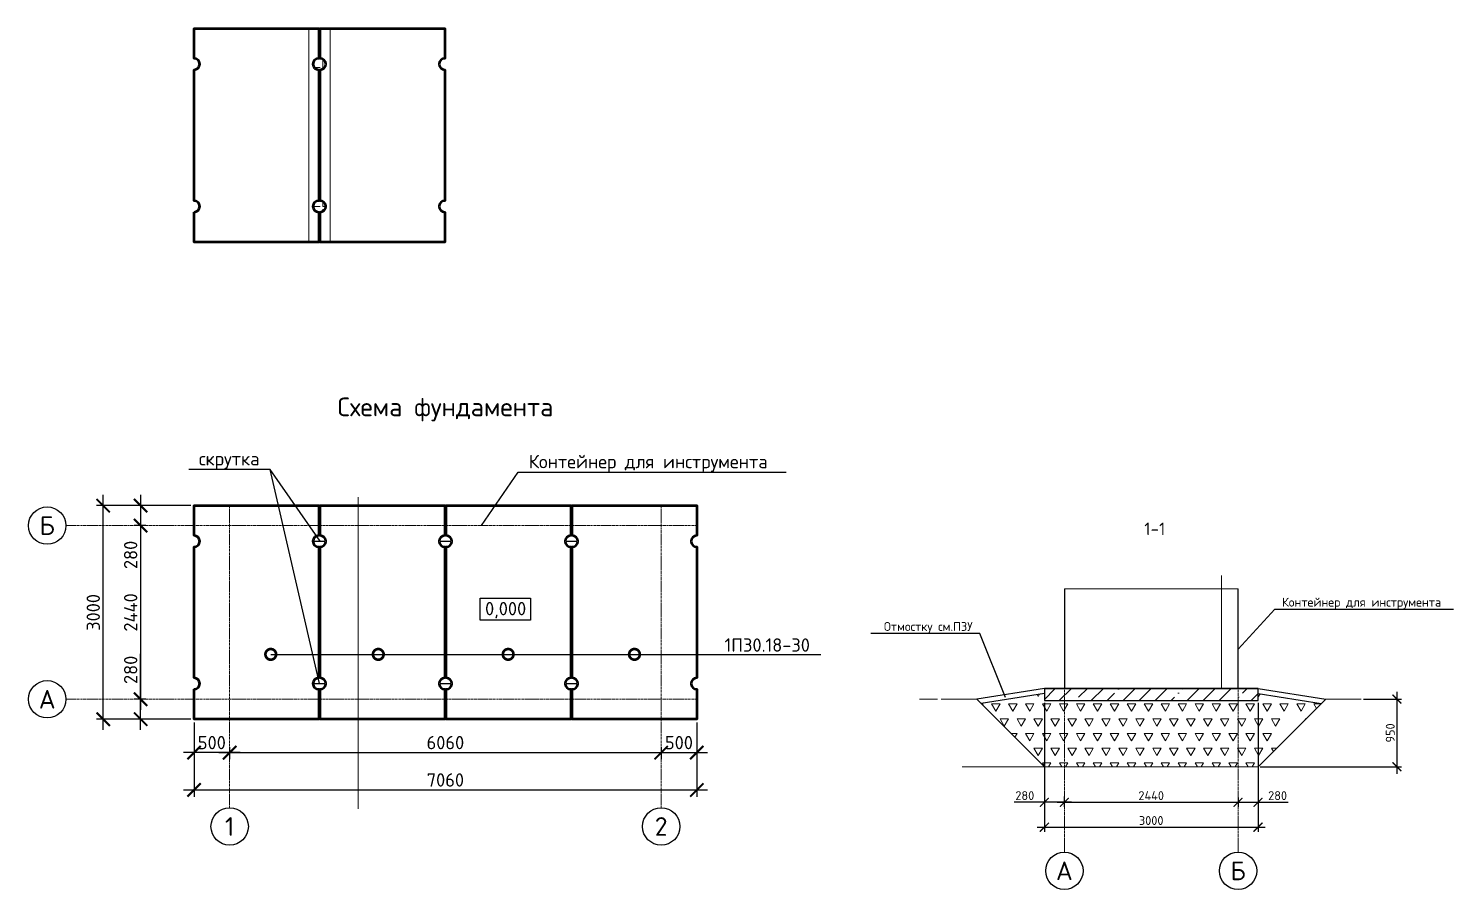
# Model space of a CAD drawing. Header units: millimetres. Extents: x 361462 to 407389, y 53461 to 94146.
# Drawn here: x 361462 to 381474, y 82048 to 94146 of the extents above; entities that cross this region are included whole.
import ezdxf
from ezdxf import colors
from ezdxf.entities.mleader import LeaderData, LeaderLine
from ezdxf.enums import TextEntityAlignment as Align
from ezdxf.math import Vec2, Vec3

# ---------------------------------------------------------------- set-up
doc = ezdxf.new("R2010")
doc.units = ezdxf.units.MM
doc.header["$PDSIZE"] = 1
doc.linetypes.add('CENTER', pattern=[50.8, 31.75, -6.35, 6.35, -6.35])
doc.layers.get('0').update_dxf_attribs({"lineweight": 0})
doc.layers.get('Defpoints').update_dxf_attribs({"color": 3})
for name, color, linetype, lineweight in [('второстепенные', 7, 'Continuous', 25), ('выноски', 7, 'Continuous', 15), ('оси', 7, 'CENTER', 15), ('основная конструкция', 7, 'Continuous', 50), ('размеры', 7, 'Continuous', 15), ('текст', 7, 'Continuous', 18), ('штриховка', 7, 'Continuous', 9)]:
    doc.layers.add(name, color=color, linetype=linetype, lineweight=lineweight)
doc.layers.add('помощь', color=1, linetype='Continuous', lineweight=0, plot=False)
doc.styles.add('ISOCPEUR', font='isocpeur.ttf')
doc.styles.add('СПДС Рамка 1.8', font='isocpeur.ttf', dxfattribs={"height": 1.8})
doc.dimstyles.new('SPDS-ISOCUP', dxfattribs={"dimscale": 10, "dimtxt": 2.5, "dimasz": 2.5, "dimexe": 1.25, "dimexo": 0.625, "dimtad": 1, "dimdec": 0, "dimrnd": 0.001, "dimtxsty": 'ISOCPEUR', "dimblk": 'ARCHTICK', "dimcen": 2.5, "dimdle": 2, "dimadec": 0, "dimazin": 2, "dimtfac": 0.75, "dimtdec": 0, "dimtmove": 1, "dimatfit": 3, "dimfxl": 1, "dimtolj": 1, "dimarcsym": 1})

# ---------------------------------------------------------------- blocks, each defined once
blk = doc.blocks.new('_ArchTick')
at = {"color": 0, "linetype": 'ByBlock', "lineweight": 30, "const_width": 0.15}
blk.add_lwpolyline([(-0.5, -0.5), (0.5, 0.5)], dxfattribs=at)
blk = doc.blocks.new('*D11')
at = {"layer": 'Defpoints', "color": 0, "transparency": 16777216}
for p in [(376009, 83384), (378449, 83373), (378449, 83273)]:
    blk.add_point(p, dxfattribs=at)
at = {"layer": 'размеры', "color": 0, "lineweight": -2, "transparency": 16777216}
for p, q in [((375909, 83273), (378549, 83273)), ((376009, 83353), (376009, 83210)), ((378449, 83342), (378449, 83210))]:
    blk.add_line(p, q, dxfattribs=at)
at = {"layer": 'размеры', "color": 0, "lineweight": -2, "transparency": 16777216, "xscale": 125, "yscale": 125, "zscale": 125, "rotation": 180}
blk.add_blockref('_ArchTick', (376009, 83273), dxfattribs=at)
at = {"layer": 'размеры', "color": 0, "lineweight": -2, "transparency": 16777216, "xscale": 125, "yscale": 125, "zscale": 125}
blk.add_blockref('_ArchTick', (378449, 83273), dxfattribs=at)
at = {"layer": 'размеры', "color": 0, "transparency": 16777216, "insert": (377229, 83367), "char_height": 125, "attachment_point": 5, "style": 'ISOCPEUR'}
blk.add_mtext('\\A1;2440', dxfattribs=at)
blk = doc.blocks.new('*D12')
at = {"layer": 'Defpoints', "color": 0, "transparency": 16777216}
for p in [(375729, 84703, -147), (378729, 84703, -147), (378729, 82923)]:
    blk.add_point(p, dxfattribs=at)
at = {"layer": 'размеры', "color": 0, "lineweight": -2, "transparency": 16777216}
for p, q in [((375729, 84672), (375729, 82860)), ((378729, 84672), (378729, 82860)), ((375629, 82923), (378829, 82923))]:
    blk.add_line(p, q, dxfattribs=at)
at = {"layer": 'размеры', "color": 0, "lineweight": -2, "transparency": 16777216, "xscale": 125, "yscale": 125, "zscale": 125, "rotation": 180}
blk.add_blockref('_ArchTick', (375729, 82923), dxfattribs=at)
at = {"layer": 'размеры', "color": 0, "lineweight": -2, "transparency": 16777216, "xscale": 125, "yscale": 125, "zscale": 125}
blk.add_blockref('_ArchTick', (378729, 82923), dxfattribs=at)
at = {"layer": 'размеры', "color": 0, "transparency": 16777216, "insert": (377229, 83017), "char_height": 125, "attachment_point": 5, "style": 'ISOCPEUR'}
blk.add_mtext('\\A1;3000', dxfattribs=at)
blk = doc.blocks.new('*D13')
at = {"layer": 'Defpoints', "color": 0, "transparency": 16777216}
for p in [(363787, 84441), (364287, 84096), (363787, 83971)]:
    blk.add_point(p, dxfattribs=at)
at = {"layer": 'размеры', "color": 0, "lineweight": -2, "transparency": 16777216}
for p, q in [((363787, 84394), (363787, 83877)), ((364437, 83971), (363637, 83971)), ((364287, 84049), (364287, 83877))]:
    blk.add_line(p, q, dxfattribs=at)
at = {"layer": 'размеры', "color": 0, "lineweight": -2, "transparency": 16777216, "xscale": 187.5, "yscale": 187.5, "zscale": 187.5, "rotation": 180}
blk.add_blockref('_ArchTick', (363787, 83971), dxfattribs=at)
at = {"layer": 'размеры', "color": 0, "lineweight": -2, "transparency": 16777216, "xscale": 187.5, "yscale": 187.5, "zscale": 187.5}
blk.add_blockref('_ArchTick', (364287, 83971), dxfattribs=at)
at = {"layer": 'размеры', "color": 0, "transparency": 16777216, "insert": (364037, 84112), "char_height": 187.5, "attachment_point": 5, "style": 'ISOCPEUR'}
blk.add_mtext('\\A1;500', dxfattribs=at)
blk = doc.blocks.new('*D14')
at = {"layer": 'Defpoints', "color": 0, "transparency": 16777216}
for p in [(370847, 84441), (370347, 84096), (370847, 83971)]:
    blk.add_point(p, dxfattribs=at)
at = {"layer": 'размеры', "color": 0, "lineweight": -2, "transparency": 16777216}
for p, q in [((370847, 84394), (370847, 83877)), ((370197, 83971), (370997, 83971)), ((370347, 84049), (370347, 83877))]:
    blk.add_line(p, q, dxfattribs=at)
at = {"layer": 'размеры', "color": 0, "lineweight": -2, "transparency": 16777216, "xscale": 187.5, "yscale": 187.5, "zscale": 187.5, "rotation": 180}
blk.add_blockref('_ArchTick', (370347, 83971), dxfattribs=at)
at = {"layer": 'размеры', "color": 0, "lineweight": -2, "transparency": 16777216, "xscale": 187.5, "yscale": 187.5, "zscale": 187.5}
blk.add_blockref('_ArchTick', (370847, 83971), dxfattribs=at)
at = {"layer": 'размеры', "color": 0, "transparency": 16777216, "insert": (370597, 84112), "char_height": 187.5, "attachment_point": 5, "style": 'ISOCPEUR'}
blk.add_mtext('\\A1;500', dxfattribs=at)
blk = doc.blocks.new('*D15')
at = {"layer": 'Defpoints', "color": 0, "transparency": 16777216}
for p in [(364287, 84096), (370347, 84096), (370347, 83971)]:
    blk.add_point(p, dxfattribs=at)
at = {"layer": 'размеры', "color": 0, "lineweight": -2, "transparency": 16777216}
for p, q in [((364137, 83971), (370497, 83971)), ((364287, 84049), (364287, 83877)), ((370347, 84049), (370347, 83877))]:
    blk.add_line(p, q, dxfattribs=at)
at = {"layer": 'размеры', "color": 0, "lineweight": -2, "transparency": 16777216, "xscale": 187.5, "yscale": 187.5, "zscale": 187.5, "rotation": 180}
blk.add_blockref('_ArchTick', (364287, 83971), dxfattribs=at)
at = {"layer": 'размеры', "color": 0, "lineweight": -2, "transparency": 16777216, "xscale": 187.5, "yscale": 187.5, "zscale": 187.5}
blk.add_blockref('_ArchTick', (370347, 83971), dxfattribs=at)
at = {"layer": 'размеры', "color": 0, "transparency": 16777216, "insert": (367317, 84112), "char_height": 187.5, "attachment_point": 5, "style": 'ISOCPEUR'}
blk.add_mtext('\\A1;6060', dxfattribs=at)
blk = doc.blocks.new('*D10')
at = {"layer": 'Defpoints', "color": 0, "transparency": 16777216}
for p in [(363787, 84441), (370847, 84441), (370847, 83446)]:
    blk.add_point(p, dxfattribs=at)
at = {"layer": 'размеры', "color": 0, "lineweight": -2, "transparency": 16777216}
for p, q in [((363787, 84394), (363787, 83352)), ((370847, 84394), (370847, 83352)), ((363637, 83446), (370997, 83446))]:
    blk.add_line(p, q, dxfattribs=at)
at = {"layer": 'размеры', "color": 0, "lineweight": -2, "transparency": 16777216, "xscale": 187.5, "yscale": 187.5, "zscale": 187.5, "rotation": 180}
blk.add_blockref('_ArchTick', (363787, 83446), dxfattribs=at)
at = {"layer": 'размеры', "color": 0, "lineweight": -2, "transparency": 16777216, "xscale": 187.5, "yscale": 187.5, "zscale": 187.5}
blk.add_blockref('_ArchTick', (370847, 83446), dxfattribs=at)
at = {"layer": 'размеры', "color": 0, "transparency": 16777216, "insert": (367317, 83587), "char_height": 187.5, "attachment_point": 5, "style": 'ISOCPEUR'}
blk.add_mtext('\\A1;7060', dxfattribs=at)
blk = doc.blocks.new('*D16')
at = {"layer": 'Defpoints', "color": 0, "transparency": 16777216}
for p in [(363155, 87161), (363037, 84721), (363155, 84721)]:
    blk.add_point(p, dxfattribs=at)
at = {"layer": 'размеры', "color": 0, "lineweight": -2, "transparency": 16777216}
for p, q in [((363037, 87311), (363037, 84571)), ((363109, 87161), (362944, 87161)), ((363109, 84721), (362944, 84721))]:
    blk.add_line(p, q, dxfattribs=at)
at = {"layer": 'размеры', "color": 0, "lineweight": -2, "transparency": 16777216, "xscale": 187.5, "yscale": 187.5, "zscale": 187.5}
for p, rotation in [((363037, 87161), 90), ((363037, 84721), 270)]:
    blk.add_blockref('_ArchTick', p, dxfattribs=dict(at, rotation=rotation))
at = {"layer": 'размеры', "color": 0, "transparency": 16777216, "insert": (362897, 85941), "char_height": 187.5, "attachment_point": 5, "rotation": 90, "style": 'ISOCPEUR'}
blk.add_mtext('\\A1;2440', dxfattribs=at)
blk = doc.blocks.new('_None')
blk = doc.blocks.new('_DotSmall')
at = {"color": 0, "linetype": 'ByBlock', "const_width": 0.5}
blk.add_lwpolyline([(-0.0625, 0, 1), (0.0625, 0, 1)], format="xyb", close=True, dxfattribs=at)
blk = doc.blocks.new('*D8')
at = {"layer": 'Defpoints', "color": 0, "transparency": 16777216}
for p in [(375729, 84703), (375729, 83273), (376009, 83384)]:
    blk.add_point(p, dxfattribs=at)
at = {"layer": 'размеры', "color": 0, "lineweight": -2, "transparency": 16777216}
for p, q in [((375729, 84672), (375729, 83210)), ((375729, 83273), (375304, 83273)), ((376109, 83273), (375729, 83273)), ((376009, 83353), (376009, 83210))]:
    blk.add_line(p, q, dxfattribs=at)
at = {"layer": 'размеры', "color": 0, "lineweight": -2, "transparency": 16777216, "xscale": 125, "yscale": 125, "zscale": 125, "rotation": 180}
blk.add_blockref('_ArchTick', (375729, 83273), dxfattribs=at)
at = {"layer": 'размеры', "color": 0, "lineweight": -2, "transparency": 16777216, "xscale": 125, "yscale": 125, "zscale": 125}
blk.add_blockref('_ArchTick', (376009, 83273), dxfattribs=at)
at = {"layer": 'размеры', "color": 0, "transparency": 16777216, "insert": (375454, 83367), "char_height": 125, "attachment_point": 5, "style": 'ISOCPEUR'}
blk.add_mtext('\\A1;280', dxfattribs=at)
blk = doc.blocks.new('*D9')
at = {"layer": 'Defpoints', "color": 0, "transparency": 16777216}
for p in [(378729, 84703, -267), (378449, 83373, -267), (378729, 83273)]:
    blk.add_point(p, dxfattribs=at)
at = {"layer": 'размеры', "color": 0, "lineweight": -2, "transparency": 16777216}
for p, q in [((378729, 84672), (378729, 83210)), ((378349, 83273), (378729, 83273)), ((378449, 83342), (378449, 83210)), ((378729, 83273), (379154, 83273))]:
    blk.add_line(p, q, dxfattribs=at)
at = {"layer": 'размеры', "color": 0, "lineweight": -2, "transparency": 16777216, "xscale": 125, "yscale": 125, "zscale": 125, "rotation": 180}
blk.add_blockref('_ArchTick', (378449, 83273), dxfattribs=at)
at = {"layer": 'размеры', "color": 0, "lineweight": -2, "transparency": 16777216, "xscale": 125, "yscale": 125, "zscale": 125}
blk.add_blockref('_ArchTick', (378729, 83273), dxfattribs=at)
at = {"layer": 'размеры', "color": 0, "transparency": 16777216, "insert": (379004, 83367), "char_height": 125, "attachment_point": 5, "style": 'ISOCPEUR'}
blk.add_mtext('\\A1;280', dxfattribs=at)
blk = doc.blocks.new('*D17')
at = {"layer": 'Defpoints', "color": 0, "transparency": 16777216}
for p in [(363037, 84721), (363155, 84721), (363787, 84441)]:
    blk.add_point(p, dxfattribs=at)
at = {"layer": 'размеры', "color": 0, "lineweight": -2, "transparency": 16777216}
for p, q in [((363037, 84721), (363037, 85359)), ((363109, 84721), (362944, 84721)), ((363037, 84291), (363037, 84721)), ((363741, 84441), (362944, 84441))]:
    blk.add_line(p, q, dxfattribs=at)
at = {"layer": 'размеры', "color": 0, "lineweight": -2, "transparency": 16777216, "xscale": 187.5, "yscale": 187.5, "zscale": 187.5}
for p, rotation in [((363037, 84721), 90), ((363037, 84441), 270)]:
    blk.add_blockref('_ArchTick', p, dxfattribs=dict(at, rotation=rotation))
at = {"layer": 'размеры', "color": 0, "transparency": 16777216, "insert": (362897, 85134), "char_height": 187.5, "attachment_point": 5, "rotation": 90, "style": 'ISOCPEUR'}
blk.add_mtext('\\A1;280', dxfattribs=at)
blk = doc.blocks.new('*D18')
at = {"layer": 'Defpoints', "color": 0, "transparency": 16777216}
for p in [(363787, 87441), (363037, 87161), (363155, 87161)]:
    blk.add_point(p, dxfattribs=at)
at = {"layer": 'размеры', "color": 0, "lineweight": -2, "transparency": 16777216}
for p, q in [((363037, 87591), (363037, 87161)), ((363741, 87441), (362944, 87441)), ((363109, 87161), (362944, 87161)), ((363037, 87161), (363037, 86524))]:
    blk.add_line(p, q, dxfattribs=at)
at = {"layer": 'размеры', "color": 0, "lineweight": -2, "transparency": 16777216, "xscale": 187.5, "yscale": 187.5, "zscale": 187.5}
for p, rotation in [((363037, 87441), 90), ((363037, 87161), 270)]:
    blk.add_blockref('_ArchTick', p, dxfattribs=dict(at, rotation=rotation))
at = {"layer": 'размеры', "color": 0, "transparency": 16777216, "insert": (362897, 86749), "char_height": 187.5, "attachment_point": 5, "rotation": 90, "style": 'ISOCPEUR'}
blk.add_mtext('\\A1;280', dxfattribs=at)
blk = doc.blocks.new('*D19')
at = {"layer": 'Defpoints', "color": 0, "transparency": 16777216}
for p in [(362512, 87441), (363787, 87441, -267), (363787, 84441, -267)]:
    blk.add_point(p, dxfattribs=at)
at = {"layer": 'размеры', "color": 0, "lineweight": -2, "transparency": 16777216}
for p, q in [((362512, 84291), (362512, 87591)), ((363741, 87441), (362419, 87441)), ((363741, 84441), (362419, 84441))]:
    blk.add_line(p, q, dxfattribs=at)
at = {"layer": 'размеры', "color": 0, "lineweight": -2, "transparency": 16777216, "xscale": 187.5, "yscale": 187.5, "zscale": 187.5}
for p, rotation in [((362512, 87441), 90), ((362512, 84441), 270)]:
    blk.add_blockref('_ArchTick', p, dxfattribs=dict(at, rotation=rotation))
at = {"layer": 'размеры', "color": 0, "transparency": 16777216, "insert": (362372, 85941), "char_height": 187.5, "attachment_point": 5, "rotation": 90, "style": 'ISOCPEUR'}
blk.add_mtext('\\A1;3000', dxfattribs=at)
blk = doc.blocks.new('*D38')
at = {"layer": 'Defpoints', "color": 0, "transparency": 16777216}
for p in [(380179, 84723), (378729, 83773), (380679, 83773)]:
    blk.add_point(p, dxfattribs=at)
at = {"layer": 'размеры', "color": 0, "lineweight": -2, "transparency": 16777216}
for p, q in [((380211, 84723), (380742, 84723)), ((380679, 84823), (380679, 83673)), ((378761, 83773), (380742, 83773))]:
    blk.add_line(p, q, dxfattribs=at)
at = {"layer": 'размеры', "color": 0, "lineweight": -2, "transparency": 16777216, "xscale": 125, "yscale": 125, "zscale": 125}
for p, rotation in [((380679, 84723), 90), ((380679, 83773), 270)]:
    blk.add_blockref('_ArchTick', p, dxfattribs=dict(at, rotation=rotation))
at = {"layer": 'размеры', "color": 0, "transparency": 16777216, "insert": (380586, 84248), "char_height": 125, "attachment_point": 5, "rotation": 90, "style": 'ISOCPEUR'}
blk.add_mtext('\\A1;950', dxfattribs=at)

msp = doc.modelspace()

# ---------------------------------------------------------------- hatches: boundary and pattern name
at = {"layer": 'штриховка', "ltscale": 10}
h = msp.add_hatch(dxfattribs=at)
h.set_pattern_fill('ANGLE', color=256, scale=20)
h.set_pattern_definition([(0, (0, 0), (0, 139.7), [101.6, -38.1]), (90, (0, 0), (-139.7, 9e-15), [101.6, -38.1])])
h.paths.add_polyline_path([(365557.4, 93725.5), (365557.4, 94145.5), (365537.4, 94145.5), (365537.4, 93725.5, 1), (365537.4, 93565.5), (365537.4, 91725.5, 1), (365537.4, 91565.5), (365537.4, 91145.5), (365557.4, 91145.5), (365557.4, 91565.5, 1), (365557.4, 91725.5), (365557.4, 93565.5, 1)])
at = {"layer": 'штриховка'}
h = msp.add_hatch(dxfattribs=at)
h.set_pattern_fill('ANSI35', color=256, scale=50)
h.set_pattern_definition([(45, (-3375.57, -5797711.52), (-224.506403, 224.506403), []), (45, (-3151.06, -5797711.52), (-224.506403, 224.506403), [396.875, -79.375, 0, -79.375])])
h.paths.add_polyline_path([(375729.5, 84702.8), (378729.5, 84702.8), (378729.5, 84872.8), (375729.5, 84872.8)])
h = msp.add_hatch(dxfattribs=at)
h.set_pattern_fill('TRIANG', color=256, scale=25)
h.paths.add_polyline_path([(379618.2, 84661.6), (378729.5, 84802), (378729.5, 84702.8), (375729.5, 84702.8), (375729.5, 84802), (374840.7, 84661.6), (375729.5, 83772.8), (378729.5, 83772.8)])
edge = h.paths.add_edge_path()
edge.add_line((378729.5, 83772.8), (379679.5, 84722.8))
h.paths.add_polyline_path([(379058.6, 84102), (379375.4, 84418.7), (379220.9, 84549.2), (378951.4, 84276.7)], flags=17)

# ---------------------------------------------------------------- linework, layer by layer
at = {"layer": 'второстепенные', "flags": 128}
for points in [[(365472.4, 86941), (365622.4, 86941)], [(367242.4, 86941), (367392.4, 86941)], [(369012.4, 86941), (369162.4, 86941)], [(365472.4, 84941), (365622.4, 84941)], [(367242.4, 84941), (367392.4, 84941)], [(369012.4, 84941), (369162.4, 84941)], [(375729.5, 84872.8), (374779.5, 84722.8)], [(375729.5, 84872.8), (378729.5, 84872.8)], [(378729.5, 84872.8), (379679.5, 84722.8)], [(375729.5, 84801.9), (374840.7, 84661.6)], [(378729.5, 84801.9), (379618.2, 84661.6)]]:
    msp.add_lwpolyline(points, dxfattribs=at)
at = {"layer": 'второстепенные'}
for points in [[(376009.5, 86272.8), (376009.5, 84872.8), (378449.5, 84872.8), (378449.5, 86272.8)], [(367806.6, 85832.7), (367806.6, 86140.2), (368511.6, 86140.2), (368511.6, 85832.7), (367806.6, 85832.7)]]:
    msp.add_lwpolyline(points, dxfattribs=at)
msp.add_lwpolyline([(375729.5, 84702.8), (378729.5, 84702.8), (378729.5, 84872.8), (375729.5, 84872.8)], close=True, dxfattribs=at)
for centre in [(361724.9, 87161, -267.3), (361724.9, 84721, -267.3), (364287.4, 82933.5, -267.3), (370347.4, 82933.5, -267.3), (376009.5, 82310.3), (378449.5, 82310.3)]:
    msp.add_circle(centre, 262.5, dxfattribs=at)
at = {"layer": 'выноски'}
for points, elevation in [([(366090.2, 87559.1), (366090.2, 83183.4)], -267.3), ([(378214.2, 84872.8), (378214.2, 86460.7)], -267.3), ([(376009.5, 86272.8), (378449.5, 86272.8)], 147.5), ([(376963.6, 84872.8), (376913.9, 84872.8)], -267.3), ([(374229.5, 84722.8), (373973.2, 84722.8)], -267.3), ([(375729.5, 83772.8), (374573.2, 83772.8)], -267.3)]:
    msp.add_lwpolyline(points, dxfattribs=dict(at, elevation=elevation))
for points in [[(374279.5, 84722.8), (374779.5, 84722.8), (375729.5, 83772.8), (378729.5, 83772.8), (379679.5, 84722.8), (380179.5, 84722.8)], [(378729.5, 83772.8), (379679.5, 84722.8)]]:
    msp.add_lwpolyline(points, dxfattribs=at)
at = {"layer": 'оси', "elevation": -267.3, "flags": 128}
for points in [[(364287.4, 87441), (364287.4, 83196)], [(370347.4, 87441), (370347.4, 83196)], [(361987.4, 87161), (370847.4, 87161)], [(376009.5, 86272.8), (376009.5, 82572.8)], [(378449.5, 86272.8), (378449.5, 82572.8)], [(361987.4, 84721), (370847.4, 84721)]]:
    msp.add_lwpolyline(points, dxfattribs=at)
at = {"layer": 'основная конструкция', "elevation": -267.3}
for points in [[(363787.4, 91565.5, 1), (363787.4, 91725.5), (363787.4, 93565.5, 1), (363787.4, 93725.5), (363787.4, 94145.5), (365537.4, 94145.5), (365537.4, 93725.5, 1), (365537.4, 93565.5), (365537.4, 91725.5, 1), (365537.4, 91565.5), (365537.4, 91145.5), (363787.4, 91145.5)], [(365557.4, 91565.5, 1), (365557.4, 91725.5), (365557.4, 93565.5, 1), (365557.4, 93725.5), (365557.4, 94145.5), (367307.4, 94145.5), (367307.4, 93725.5, 1), (367307.4, 93565.5), (367307.4, 91725.5, 1), (367307.4, 91565.5), (367307.4, 91145.5), (365557.4, 91145.5)], [(363787.4, 84861, 1), (363787.4, 85021), (363787.4, 86861, 1), (363787.4, 87021), (363787.4, 87441), (365537.4, 87441), (365537.4, 87021, 1), (365537.4, 86861), (365537.4, 85021, 1), (365537.4, 84861), (365537.4, 84441), (363787.4, 84441)], [(365557.4, 84861, 1), (365557.4, 85021), (365557.4, 86861, 1), (365557.4, 87021), (365557.4, 87441), (367307.4, 87441), (367307.4, 87021, 1), (367307.4, 86861), (367307.4, 85021, 1), (367307.4, 84861), (367307.4, 84441), (365557.4, 84441)], [(367327.4, 84861, 1), (367327.4, 85021), (367327.4, 86861, 1), (367327.4, 87021), (367327.4, 87441), (369077.4, 87441), (369077.4, 87021, 1), (369077.4, 86861), (369077.4, 85021, 1), (369077.4, 84861), (369077.4, 84441), (367327.4, 84441)], [(369097.4, 84861, 1), (369097.4, 85021), (369097.4, 86861, 1), (369097.4, 87021), (369097.4, 87441), (370847.4, 87441), (370847.4, 87021, 1), (370847.4, 86861), (370847.4, 85021, 1), (370847.4, 84861), (370847.4, 84441), (369097.4, 84441)]]:
    msp.add_lwpolyline(points, format="xyb", close=True, dxfattribs=at)
at = {"layer": 'помощь', "ltscale": 10, "elevation": -267.3}
msp.add_lwpolyline([(365397.4, 94145.5), (365697.4, 94145.5), (365697.4, 91145.5), (365397.4, 91145.5)], close=True, dxfattribs=at)
for points in [[(365537.4, 94145.5), (365557.4, 94145.5)], [(365537.4, 91145.5), (365557.4, 91145.5)]]:
    msp.add_lwpolyline(points, dxfattribs=at)
at = {"layer": 'помощь', "flags": 128}
msp.add_lwpolyline([(374279.5, 84722.8), (374779.5, 84722.8), (375729.5, 83772.8), (378729.5, 83772.8), (379679.5, 84722.8), (380179.5, 84722.8)], dxfattribs=at)

# ---------------------------------------------------------------- texts
at = {"layer": 'текст', "color": 0, "style": 'ISOCPEUR'}
for s, height, p in [('Схема фундамента', 262.5, (367317.4, 88828.7, -267.3)), ('1-1', 175, (377279.5, 87116, -267.3))]:
    msp.add_text(s, height=height, dxfattribs=at).set_placement(p, align=Align.MIDDLE_CENTER)
at = {"layer": 'текст', "style": 'ISOCPEUR'}
msp.add_text('0,000', height=187.5, dxfattribs=at).set_placement((367874.1, 85900.2, -267.3))
at = {"layer": 'текст', "char_height": 262.5, "width": 36.759, "attachment_point": 5, "style": 'СПДС Рамка 1.8'}
for s, insert in [('Б', (361724.9, 87161, -267.3)), ('А', (361724.9, 84721, -267.3)), ('1', (364287.4, 82933.5, -267.3)), ('2', (370347.4, 82933.5, -267.3)), ('А', (376009.5, 82310.3)), ('Б', (378449.5, 82310.3))]:
    msp.add_mtext(s, dxfattribs=dict(at, insert=insert))

# ---------------------------------------------------------------- dimensions: what is measured, and where the dimension line sits
at = {"layer": 'размеры'}
for base, p1, p2, angle, override, picture, middle in [((362512.4, 87441), (363787.4, 84441, -267.3), (363787.4, 87441, -267.3), 90, {"dimscale": 75}, '*D19', (362371.8, 85941)), ((363037.4, 87161, -267.3), (363787.4, 87441, -267.3), (363155.4, 87161, -267.3), 90, {"dimscale": 75, "dimtmove": 0}, '*D18', (362896.8, 86748.5, -267.3)), ((363037.4, 84721, -267.3), (363155.4, 87161, -267.3), (363155.4, 84721, -267.3), 90, {"dimscale": 75}, '*D16', (362896.8, 85941, -267.3)), ((363037.4, 84721, -267.3), (363787.4, 84441, -267.3), (363155.4, 84721, -267.3), 270, {"dimscale": 75, "dimtmove": 0}, '*D17', (362896.8, 85133.5, -267.3)), ((378729.5, 83272.8, 267.3), (378449.5, 83372.9), (378729.5, 84702.8), 180, {"dimscale": 50, "dimtmove": 0}, '*D9', (379004.5, 83366.5, 267.3)), ((380679.5, 83772.8), (380179.5, 84722.8), (378729.5, 83772.8), 90, {"dimscale": 50}, '*D38', (380585.7, 84247.8))]:
    dim = msp.add_linear_dim(base=base, p1=p1, p2=p2, angle=angle, dimstyle='SPDS-ISOCUP', override=override, dxfattribs=at)
    dim.commit()
    dim.dimension.update_dxf_attribs({"geometry": picture, "text_midpoint": middle})
for base, p1, p2, override, picture, middle in [((375729.5, 83272.8), (376009.5, 83384.1), (375729.5, 84702.8), {"dimscale": 50, "dimtmove": 0}, '*D8', (375454.5, 83366.5)), ((378729.5, 82922.8, 147.5), (375729.5, 84702.8), (378729.5, 84702.8), {"dimscale": 50}, '*D12', (377229.5, 83016.5, 147.5)), ((363787.4, 83971, -267.3), (364287.4, 84096, -267.3), (363787.4, 84441, -267.3), {"dimscale": 75}, '*D13', (364037.4, 84111.7, -267.3)), ((370847.4, 83446, -267.3), (363787.4, 84441, -267.3), (370847.4, 84441, -267.3), {"dimscale": 75}, '*D10', (367317.4, 83586.7, -267.3)), ((370847.4, 83971, -267.3), (370347.4, 84096, -267.3), (370847.4, 84441, -267.3), {"dimscale": 75, "dimtmove": 0}, '*D14', (370597.4, 84111.7, -267.3)), ((370347.4, 83971, -267.3), (364287.4, 84096, -267.3), (370347.4, 84096, -267.3), {"dimscale": 75}, '*D15', (367317.4, 84111.7, -267.3)), ((378449.5, 83272.8), (376009.5, 83384.1), (378449.5, 83372.9), {"dimscale": 50}, '*D11', (377229.5, 83366.5))]:
    dim = msp.add_linear_dim(base=base, p1=p1, p2=p2, dimstyle='SPDS-ISOCUP', override=override, dxfattribs=at)
    dim.commit()
    dim.dimension.update_dxf_attribs({"geometry": picture, "text_midpoint": middle})

# ---------------------------------------------------------------- leaders
at = {"layer": 'выноски'}
ml = msp.add_multileader_mtext('Standard', dxfattribs=at)
ml.set_content('скрутка', color=256, style='ISOCPEUR')
ml.set_leader_properties()
ml.set_arrow_properties(name='NONE')
ml.build(insert=Vec2(0, 0))
ml.multileader.update_dxf_attribs({"text_left_attachment_type": 6, "text_right_attachment_type": 6, "dogleg_length": 0, "arrow_head_size": 300, "scale": 75})
ctx = ml.context
ctx.base_point, ctx.scale, ctx.char_height, ctx.arrow_head_size, ctx.landing_gap_size, ctx.plane_origin = Vec3(363638.2, 87949.9, -267.3), 75, 187.5, 300, 150, Vec3(365557.4, 86941, -267.3)
ctx.left_attachment, ctx.right_attachment, ctx.text_align_type = 6, 6, 2
notes = []
notes.append((ctx, [(0, (1, 1, 0), (364856.9, 87949.9, -267.3), (-1, 0), 0, [(0, [(365557.4, 86941, -267.3)], 0, []), (1, [(365547.4, 84941, -267.3)], 0, [])])]))
ctx.mtext.insert, ctx.mtext.alignment, ctx.mtext.flow_direction = Vec3(364706.9, 88193.7, -267.3), 3, 5
ml = msp.add_multileader_mtext('Standard', dxfattribs=at)
ml.set_content('Контейнер для инструмента', color=256, style='ISOCPEUR')
ml.set_leader_properties()
ml.set_arrow_properties(name='NONE')
ml.build(insert=Vec2(0, 0))
ml.multileader.update_dxf_attribs({"text_left_attachment_type": 6, "text_right_attachment_type": 6, "dogleg_length": 0, "arrow_head_size": 300, "scale": 75})
ctx = ml.context
ctx.base_point, ctx.scale, ctx.char_height, ctx.arrow_head_size, ctx.landing_gap_size, ctx.plane_origin = Vec3(368338.3, 87910.4, -267.3), 75, 187.5, 300, 150, Vec3(369396.1, 86991, -267.3)
ctx.left_attachment, ctx.right_attachment = 6, 6
notes.append((ctx, [(1, (1, 1, 0), (368338.3, 87910.4, -267.3), (1, 0), 0, [(0, [(367822.4, 87161, -267.3)], 0, [])])]))
ctx.mtext.insert, ctx.mtext.flow_direction = Vec3(368488.3, 88154.1, -267.3), 5
ml = msp.add_multileader_mtext('Standard', dxfattribs=at)
ml.set_content('Контейнер для инструмента', color=256, style='ISOCPEUR')
ml.set_leader_properties()
ml.set_arrow_properties(name='NONE')
ml.build(insert=Vec2(0, 0))
ml.multileader.update_dxf_attribs({"text_left_attachment_type": 6, "text_right_attachment_type": 6, "dogleg_length": 0, "arrow_head_size": 200, "scale": 50})
ctx = ml.context
ctx.base_point, ctx.scale, ctx.char_height, ctx.arrow_head_size, ctx.landing_gap_size, ctx.plane_origin = Vec3(378965.4, 85984.8, 147.5), 50, 125, 200, 100, Vec3(380023.2, 84975.9, 147.5)
ctx.left_attachment, ctx.right_attachment = 6, 6
notes.append((ctx, [(1, (1, 1, 0), (378965.4, 85984.8, 147.5), (1, 0), 0, [(0, [(378449.5, 85425.9, 147.5)], 0, [])])]))
ctx.mtext.insert, ctx.mtext.flow_direction = Vec3(379065.4, 86147.3, 147.5), 5
ml = msp.add_multileader_mtext('Standard', dxfattribs=at)
ml.set_content('Отмостку см.ПЗУ', color=256, style='ISOCPEUR')
ml.set_leader_properties()
ml.set_arrow_properties(name='NONE')
ml.build(insert=Vec2(0, 0))
ml.multileader.update_dxf_attribs({"text_left_attachment_type": 6, "text_right_attachment_type": 6, "dogleg_length": 0, "arrow_head_size": 200, "scale": 50})
ctx = ml.context
ctx.base_point, ctx.scale, ctx.char_height, ctx.arrow_head_size, ctx.landing_gap_size, ctx.plane_origin = Vec3(373302.3, 85643.5, -267.3), 50, 125, 200, 100, Vec3(376757.1, 84297.8, -267.3)
ctx.left_attachment, ctx.right_attachment, ctx.text_align_type = 6, 6, 2
notes.append((ctx, [(0, (1, 1, 0), (374821.1, 85643.5, -267.3), (-1, 0), 0, [(0, [(375183.3, 84747.8, -267.3)], 0, [])])]))
ctx.mtext.insert, ctx.mtext.alignment, ctx.mtext.flow_direction = Vec3(374721.1, 85806, -267.3), 3, 5
ml = msp.add_multileader_mtext('Standard', dxfattribs=at)
ml.set_content('1П30.18-30', color=256, style='ISOCPEUR')
ml.set_leader_properties()
ml.set_arrow_properties(name='DOTSMALL')
ml.build(insert=Vec2(0, 0))
ml.multileader.update_dxf_attribs({"text_left_attachment_type": 6, "text_right_attachment_type": 6, "dogleg_length": 0, "arrow_head_size": 300, "scale": 75})
ctx = ml.context
ctx.base_point, ctx.scale, ctx.char_height, ctx.arrow_head_size, ctx.landing_gap_size, ctx.plane_origin = Vec3(371087.3, 85351.6, -267.3), 75, 187.5, 300, 150, Vec3(372145.1, 84062.7, -267.3)
ctx.left_attachment, ctx.right_attachment = 6, 6
notes.append((ctx, [(1, (1, 1, 0), (371087.3, 85351.6, -267.3), (1, 0), 0, [(0, [(369972.4, 85351.6, -267.3)], 0, []), (1, [(368198.7, 85351.6, -267.3)], 0, []), (2, [(366374.5, 85351.6, -267.3)], 0, []), (3, [(364864.7, 85351.6, -267.3)], 0, [])])]))
ctx.mtext.insert, ctx.mtext.flow_direction = Vec3(371237.3, 85576.6, -267.3), 5
for ctx, leaders in notes:
    for number, flags, end, landing, length, lines in leaders:
        leader = LeaderData()
        leader.index, (leader.has_last_leader_line, leader.has_dogleg_vector, leader.attachment_direction) = number, flags
        leader.last_leader_point, leader.dogleg_vector, leader.dogleg_length = Vec3(end), Vec3(landing), length
        for number, points, colour, breaks in lines:
            line = LeaderLine()
            line.index, line.vertices, line.color, line.breaks = number, Vec3.list(points), colors.encode_raw_color(colour), breaks
            leader.lines.append(line)
        ctx.leaders.append(leader)

doc.saveas('drawing.dxf')
